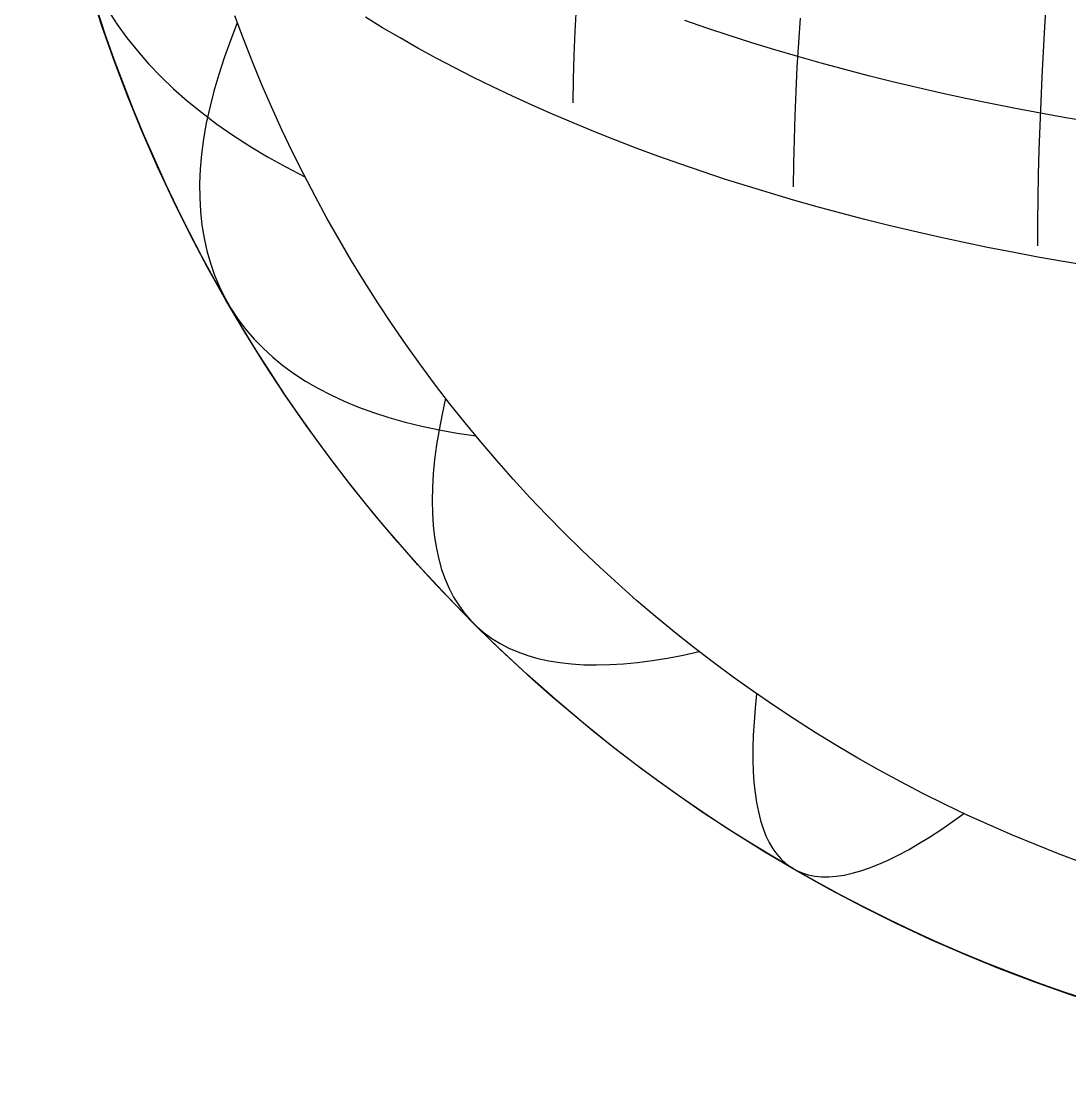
# Model space of a CAD drawing. Header units: millimetres. Extents: x -85 to 85, y -85 to 85.
# Drawn here: x -85 to -27.3, y -85 to -27 of the extents above; entities that cross this region are included whole.
import ezdxf

# ---------------------------------------------------------------- set-up
doc = ezdxf.new("R2010")
doc.units = ezdxf.units.MM
for name, color, linetype in [('CUT_OUTER', 1, 'Continuous'), ('ENGRAVE', 7, 'Continuous'), ('ENGRAVE_FINE', 8, 'Continuous')]:
    doc.layers.add(name, color=color, linetype=linetype)

msp = doc.modelspace()

# ---------------------------------------------------------------- linework, layer by layer
at = {"layer": 'CUT_OUTER'}
msp.add_circle((0, 0), 85, dxfattribs=at)
at = {"layer": 'ENGRAVE'}
for points in [[(-26.2664, -80.8398), (-27.6733, -80.3691), (-29.0717, -79.8739), (-30.4613, -79.3543), (-31.8416, -78.8106), (-33.2121, -78.2429), (-34.5726, -77.6514), (-35.9226, -77.0362), (-37.2615, -76.3975), (-38.5892, -75.7356), (-39.9051, -75.0505), (-41.2088, -74.3427), (-42.5, -73.6122), (-43.7782, -72.8592), (-45.0431, -72.0841), (-46.2943, -71.287), (-47.5314, -70.4682), (-48.754, -69.6279), (-49.9617, -68.7664), (-51.1543, -67.884), (-52.3312, -66.9809), (-53.4922, -66.0574), (-54.6369, -65.1138), (-55.765, -64.1503), (-56.8761, -63.1673), (-57.9699, -62.1651), (-59.046, -61.1439), (-60.1041, -60.1041), (-61.1439, -59.046), (-62.1651, -57.9699), (-63.1673, -56.8761), (-64.1503, -55.765), (-65.1138, -54.6369), (-66.0574, -53.4922), (-66.9809, -52.3312), (-67.884, -51.1543), (-68.7664, -49.9617), (-69.6279, -48.754), (-70.4682, -47.5314), (-71.287, -46.2943), (-72.0841, -45.0431), (-72.8592, -43.7782), (-73.6122, -42.5), (-74.3427, -41.2088), (-75.0505, -39.9051), (-75.7356, -38.5892), (-76.3975, -37.2615), (-77.0362, -35.9226), (-77.6514, -34.5726), (-78.2429, -33.2121), (-78.8106, -31.8416), (-79.3543, -30.4613), (-79.8739, -29.0717), (-80.3691, -27.6733), (-80.8398, -26.2664)], [(-26.2664, -40.4199), (-27.6733, -40.1845), (-29.0717, -39.9369), (-30.4613, -39.6772), (-31.8416, -39.4053), (-33.2121, -39.1215), (-34.5726, -38.8257), (-35.9226, -38.5181), (-37.2615, -38.1987), (-38.5892, -37.8678), (-39.9051, -37.5253), (-41.2088, -37.1713), (-42.5, -36.8061), (-43.7782, -36.4296), (-45.0431, -36.042), (-46.2943, -35.6435), (-47.5314, -35.2341), (-48.754, -34.814), (-49.9617, -34.3832), (-51.1543, -33.942), (-52.3312, -33.4905), (-53.4922, -33.0287), (-54.6369, -32.5569), (-55.765, -32.0752), (-56.8761, -31.5837), (-57.9699, -31.0825), (-59.046, -30.5719), (-60.1041, -30.052), (-61.1439, -29.523), (-62.1651, -28.9849), (-63.1673, -28.4381), (-64.1503, -27.8825), (-65.1138, -27.3185), (-66.0574, -26.7461)]]:
    msp.add_lwpolyline(points, dxfattribs=at)
at = {"layer": 'ENGRAVE_FINE'}
for points in [[(-29.0707, -39.3173), (-29.062, -38.0207), (-29.0445, -36.7127), (-29.0181, -35.3934), (-28.9828, -34.0633), (-28.9388, -32.7229), (-28.8859, -31.3725), (-28.8242, -30.0126), (-28.7538, -28.6435), (-28.6746, -27.2656), (-28.5866, -25.8795), (-28.49, -24.4855), (-28.3847, -23.084), (-28.2707, -21.6755), (-28.1481, -20.2604), (-28.0169, -18.8392), (-27.8772, -17.4122), (-27.729, -15.9799), (-27.5724, -14.5427), (-27.4074, -13.1011), (-27.234, -11.6555)], [(-80.2053, -26.379), (-79.716, -27.1321), (-79.1827, -27.871), (-78.6054, -28.5956), (-77.9842, -29.3054), (-77.3193, -30.0003), (-76.6108, -30.6798), (-75.8587, -31.3436), (-75.0632, -31.9916), (-74.2244, -32.6233), (-73.3423, -33.2386), (-72.417, -33.837), (-71.4486, -34.4184), (-70.437, -34.9825), (-69.3824, -35.529)], [(-26.6605, -73.2491), (-27.9348, -72.7727), (-29.2006, -72.2741), (-30.4575, -71.7535), (-31.7052, -71.211), (-32.9431, -70.6468), (-34.1711, -70.0611), (-35.3886, -69.4541), (-36.5954, -68.8259), (-37.791, -68.1767), (-38.9751, -67.5068), (-40.1473, -66.8163), (-41.3073, -66.1054), (-42.4547, -65.3745), (-43.5891, -64.6236), (-44.7103, -63.853), (-45.8179, -63.063), (-46.9115, -62.2537), (-47.9909, -61.4255), (-49.0556, -60.5786), (-50.1054, -59.7132), (-51.1399, -58.8297), (-52.1588, -57.9282), (-53.1618, -57.0091), (-54.1487, -56.0726), (-55.119, -55.119), (-56.0726, -54.1487), (-57.0091, -53.1618), (-57.9282, -52.1588), (-58.8297, -51.1399), (-59.7132, -50.1054), (-60.5786, -49.0556), (-61.4255, -47.9909), (-62.2537, -46.9115), (-63.063, -45.8179), (-63.853, -44.7103), (-64.6236, -43.5891), (-65.3745, -42.4547), (-66.1054, -41.3073), (-66.8163, -40.1473), (-67.5068, -38.9751), (-68.1767, -37.791), (-68.8259, -36.5954), (-69.4541, -35.3886), (-70.0611, -34.1711), (-70.6468, -32.9431), (-71.211, -31.7052), (-71.7535, -30.4575), (-72.2741, -29.2006), (-72.7727, -27.9348), (-73.2491, -26.6605)], [(-26.6605, -73.2491), (-27.9348, -72.7727), (-29.2006, -72.2741), (-30.4575, -71.7535), (-31.7052, -71.211), (-32.9431, -70.6468), (-34.1711, -70.0611), (-35.3886, -69.4541), (-36.5954, -68.8259), (-37.791, -68.1767), (-38.9751, -67.5068), (-40.1473, -66.8163), (-41.3073, -66.1054), (-42.4547, -65.3745), (-43.5891, -64.6236), (-44.7103, -63.853), (-45.8179, -63.063), (-46.9115, -62.2537), (-47.9909, -61.4255), (-49.0556, -60.5786), (-50.1054, -59.7132), (-51.1399, -58.8297), (-52.1588, -57.9282), (-53.1618, -57.0091), (-54.1487, -56.0726), (-55.119, -55.119), (-56.0726, -54.1487), (-57.0091, -53.1618), (-57.9282, -52.1588), (-58.8297, -51.1399), (-59.7132, -50.1054), (-60.5786, -49.0556), (-61.4255, -47.9909), (-62.2537, -46.9115), (-63.063, -45.8179), (-63.853, -44.7103), (-64.6236, -43.5891), (-65.3745, -42.4547), (-66.1054, -41.3073), (-66.8163, -40.1473), (-67.5068, -38.9751), (-68.1767, -37.791), (-68.8259, -36.5954), (-69.4541, -35.3886), (-70.0611, -34.1711), (-70.6468, -32.9431), (-71.211, -31.7052), (-71.7535, -30.4575), (-72.2741, -29.2006), (-72.7727, -27.9348), (-73.2491, -26.6605)], [(-54.6308, -31.4501), (-54.6082, -30.1522), (-54.569, -28.8452), (-54.5131, -27.5293), (-54.4406, -26.2051)], [(-73.1051, -27.053), (-73.4854, -28.0187), (-73.8272, -28.9668), (-74.1305, -29.8971), (-74.3953, -30.8095), (-74.6218, -31.7038), (-74.8098, -32.5798), (-74.9594, -33.4372), (-75.0708, -34.2759), (-75.1438, -35.0957), (-75.1785, -35.8962), (-75.175, -36.6774), (-75.1334, -37.4388), (-75.0536, -38.1804), (-74.9359, -38.9019), (-74.7801, -39.603), (-74.5865, -40.2835), (-74.3552, -40.9432), (-74.0861, -41.5819), (-73.7795, -42.1993), (-73.4355, -42.7953), (-73.0541, -43.3695), (-72.6355, -43.9219), (-72.1798, -44.4521), (-71.6873, -44.96), (-71.1579, -45.4454), (-70.592, -45.9081), (-69.9897, -46.348), (-69.351, -46.7648), (-68.6763, -47.1584), (-67.9656, -47.5286), (-67.2192, -47.8752), (-66.4372, -48.1982), (-65.6198, -48.4973), (-64.7672, -48.7724), (-63.8795, -49.0235), (-62.9569, -49.2503), (-61.9996, -49.4528), (-61.0076, -49.6308), (-59.9811, -49.7843)], [(-26.1226, -32.5039), (-27.5217, -32.2698), (-28.9125, -32.0236), (-30.2944, -31.7652), (-31.6671, -31.4949), (-33.0302, -31.2126), (-34.3832, -30.9184), (-35.7258, -30.6125), (-37.0574, -30.2949), (-38.3778, -29.9658), (-39.6865, -29.6251), (-40.9831, -29.2731), (-42.2672, -28.9099), (-43.5384, -28.5355), (-44.7964, -28.15), (-46.0407, -27.7537), (-47.271, -27.3465), (-48.4869, -26.9287)], [(-42.4979, -36.0783), (-42.4841, -34.7819), (-42.4574, -33.4748), (-42.4178, -32.1575), (-42.3652, -30.8305), (-42.2997, -29.494), (-42.2213, -28.1486), (-42.1301, -26.7946)], [(-61.6506, -47.7014), (-61.8439, -48.5847), (-62.0079, -49.4423), (-62.1424, -50.2741), (-62.2475, -51.0798), (-62.323, -51.8593), (-62.3689, -52.6124), (-62.3853, -53.339), (-62.3721, -54.0387), (-62.3293, -54.7115), (-62.2569, -55.3572), (-62.155, -55.9756), (-62.0236, -56.5664), (-61.8628, -57.1296), (-61.6725, -57.6649), (-61.453, -58.1722), (-61.2041, -58.6513), (-60.9261, -59.102), (-60.619, -59.5243), (-60.2829, -59.918), (-59.918, -60.2829), (-59.5243, -60.619), (-59.102, -60.9261), (-58.6513, -61.2041), (-58.1722, -61.453), (-57.6649, -61.6725), (-57.1296, -61.8628), (-56.5664, -62.0236), (-55.9756, -62.155), (-55.3572, -62.2569), (-54.7115, -62.3293), (-54.0387, -62.3721), (-53.339, -62.3853), (-52.6124, -62.3689), (-51.8593, -62.323), (-51.0798, -62.2475), (-50.2741, -62.1424), (-49.4423, -62.0079), (-48.5847, -61.8439), (-47.7014, -61.6506)], [(-44.5389, -63.9727), (-44.6184, -64.7638), (-44.6781, -65.524), (-44.7181, -66.253), (-44.7383, -66.9506), (-44.7386, -67.6166), (-44.7189, -68.2508), (-44.6792, -68.853), (-44.6196, -69.423), (-44.5399, -69.9606), (-44.4403, -70.4656), (-44.3206, -70.938), (-44.1809, -71.3774), (-44.0212, -71.7839), (-43.8417, -72.1571), (-43.6422, -72.4971), (-43.4229, -72.8036), (-43.1838, -73.0767), (-42.925, -73.3161), (-42.6465, -73.5219), (-42.3486, -73.694), (-42.0312, -73.8322), (-41.6944, -73.9366), (-41.3384, -74.0071), (-40.9632, -74.0438), (-40.5691, -74.0465), (-40.156, -74.0154), (-39.7242, -73.9505), (-39.2738, -73.8517), (-38.8049, -73.7192), (-38.3177, -73.553), (-37.8123, -73.3532), (-37.2888, -73.1199), (-36.7475, -72.8531), (-36.1884, -72.553), (-35.6118, -72.2198), (-35.0177, -71.8535), (-34.4064, -71.4544), (-33.7779, -71.0225), (-33.1325, -70.5582)]]:
    msp.add_lwpolyline(points, dxfattribs=at)

doc.saveas('drawing.dxf')
